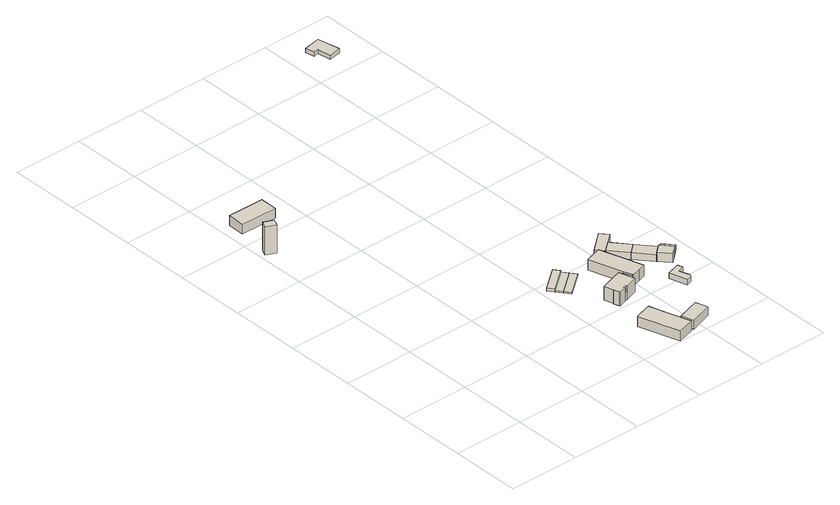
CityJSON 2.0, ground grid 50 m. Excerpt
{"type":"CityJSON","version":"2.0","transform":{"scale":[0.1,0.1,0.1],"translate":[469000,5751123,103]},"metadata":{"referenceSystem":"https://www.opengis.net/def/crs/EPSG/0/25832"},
"CityObjects":{
"building1":{"type":"Building","attributes":{"Gemeindeschluessel":"05754044","BezugspunktDach":"2000","function":"31001_2723","measuredHeight":21.65},"address":[{"country":"Germany","locality":"Verl","thoroughfareNumber":"26","thoroughfareName":"Menkeweg"}],"geometry":[{"type":"Solid","lod":"1","boundaries":[[[[0,1,2,3]],[[4,5,6,7]],[[4,7,3,2]],[[5,4,2,1]],[[6,5,1,0]],[[7,6,0,3]]]]}]},
"building2":{"type":"Building","attributes":{"Gemeindeschluessel":"05754044","BezugspunktDach":"2000","function":"31001_2721","measuredHeight":9.72},"address":[{"country":"Germany","locality":"Verl","thoroughfareNumber":"26","thoroughfareName":"Menkeweg"}],"geometry":[{"type":"Solid","lod":"1","boundaries":[[[[8,9,10,11]],[[12,13,14,15]],[[12,15,11,10]],[[13,12,10,9]],[[14,13,9,8]],[[15,14,8,11]]]]}]},
"building3":{"type":"Building","attributes":{"Gemeindeschluessel":"05754044","BezugspunktDach":"2000","function":"31001_2721","measuredHeight":9.59},"address":[{"country":"Germany","locality":"Verl","thoroughfareNumber":"59","thoroughfareName":"Eckardtsheimer Straße"}],"geometry":[{"type":"Solid","lod":"1","boundaries":[[[[16,17,18,19,20,21]],[[22,23,24,25,26,27]],[[22,27,21,20]],[[23,22,20,19]],[[24,23,19,18]],[[25,24,18,17]],[[26,25,17,16]],[[27,26,16,21]]]]}]},
"building4":{"type":"Building","attributes":{"Gemeindeschluessel":"05754044","BezugspunktDach":"2000","function":"51003_1201","measuredHeight":2.09},"address":[{"country":"Germany"}],"geometry":[{"type":"Solid","lod":"1","boundaries":[[[[28,29,30,31]],[[32,33,34,35]],[[32,35,31,30]],[[33,32,30,29]],[[34,33,29,28]],[[35,34,28,31]]]]}]},
"building5":{"type":"Building","attributes":{"Gemeindeschluessel":"05754044","BezugspunktDach":"2100","function":"51003_1201","measuredHeight":1.12},"address":[{"country":"Germany"}],"geometry":[{"type":"Solid","lod":"1","boundaries":[[[[36,37,38,39]],[[40,32,35,41]],[[40,41,39,38]],[[32,40,38,37]],[[35,32,37,36]],[[41,35,36,39]]]]}]},
"building6":{"type":"Building","attributes":{"Gemeindeschluessel":"05754044","BezugspunktDach":"2000","function":"51009_1610","measuredHeight":2.51},"address":[{"country":"Germany"}],"geometry":[{"type":"Solid","lod":"1","boundaries":[[[[42,43,44,45]],[[46,47,48,49]],[[46,49,45,44]],[[47,46,44,43]],[[48,47,43,42]],[[49,48,42,45]]]]}]},
"building7":{"type":"Building","attributes":{"Gemeindeschluessel":"05754044","BezugspunktDach":"2000","function":"51003_1201","measuredHeight":1.11},"address":[{"country":"Germany"}],"geometry":[{"type":"Solid","lod":"1","boundaries":[[[[39,38,50,51]],[[52,40,41,53]],[[52,53,51,50]],[[40,52,50,38]],[[41,40,38,39]],[[53,41,39,51]]]]}]},
"building8":{"type":"Building","attributes":{"Gemeindeschluessel":"05754044","function":"31001_1210"},"address":[{"country":"Germany","locality":"Verl","thoroughfareNumber":"59","thoroughfareName":"Eckardtsheimer Straße"}],"children":["building8-1","building8-2","building8-3","building8-4","building8-5"]},
"building8-1":{"type":"BuildingPart","attributes":{"BezugspunktDach":"2000","measuredHeight":12.72},"parents":["building8"],"geometry":[{"type":"Solid","lod":"1","boundaries":[[[[54,55,56,57,58,59,60,61,62,63,64,65,66,67,68]],[[69,70,71,72,73,74,75,76,77,78,79,80,81,82,83]],[[69,83,68,67]],[[70,69,67,66]],[[71,70,66,65]],[[72,71,65,64]],[[73,72,64,63]],[[74,73,63,62]],[[75,74,62,61]],[[76,75,61,60]],[[77,76,60,59]],[[78,77,59,58]],[[79,78,58,57]],[[80,79,57,56]],[[81,80,56,55]],[[82,81,55,54]],[[83,82,54,68]]]]}]},
"building8-2":{"type":"BuildingPart","attributes":{"BezugspunktDach":"2100","measuredHeight":6},"address":[{"country":"Germany","locality":"Verl","thoroughfareNumber":"59","thoroughfareName":"Eckardtsheimer Straße"}],"parents":["building8"],"geometry":[{"type":"Solid","lod":"1","boundaries":[[[[84,85,86,87]],[[88,89,90,91]],[[88,91,87,86]],[[89,88,86,85]],[[90,89,85,84]],[[91,90,84,87]]]]}]},
"building8-3":{"type":"BuildingPart","attributes":{"BezugspunktDach":"2000","measuredHeight":6.49},"address":[{"country":"Germany","locality":"Verl","thoroughfareNumber":"59","thoroughfareName":"Eckardtsheimer Straße"}],"parents":["building8"],"geometry":[{"type":"Solid","lod":"1","boundaries":[[[[92,93,94,95]],[[96,97,98,99]],[[96,99,95,94]],[[97,96,94,93]],[[98,97,93,92]],[[99,98,92,95]]]]}]},
"building8-4":{"type":"BuildingPart","attributes":{"BezugspunktDach":"2000","measuredHeight":6.87},"address":[{"country":"Germany","locality":"Verl","thoroughfareNumber":"59","thoroughfareName":"Eckardtsheimer Straße"}],"parents":["building8"],"geometry":[{"type":"Solid","lod":"1","boundaries":[[[[100,101,102,103,104,93,92,95,105,106]],[[107,108,109,110,111,112,113,114,115,116]],[[107,116,106,105]],[[108,107,105,95]],[[109,108,95,92]],[[110,109,92,93]],[[111,110,93,104]],[[112,111,104,103]],[[113,112,103,102]],[[114,113,102,101]],[[115,114,101,100]],[[116,115,100,106]]]]}]},
"building8-5":{"type":"BuildingPart","attributes":{"BezugspunktDach":"2000","measuredHeight":2.09},"address":[{"country":"Germany","locality":"Verl","thoroughfareNumber":"59","thoroughfareName":"Eckardtsheimer Straße"}],"parents":["building8"],"geometry":[{"type":"Solid","lod":"1","boundaries":[[[[117,118,119,120]],[[112,121,122,113]],[[112,113,120,119]],[[121,112,119,118]],[[122,121,118,117]],[[113,122,117,120]]]]}]},
"building9":{"type":"Building","attributes":{"Gemeindeschluessel":"05754044","BezugspunktDach":"2000","function":"31001_2721","measuredHeight":8.63},"address":[{"country":"Germany","locality":"Verl","thoroughfareNumber":"59","thoroughfareName":"Eckardtsheimer Straße"}],"geometry":[{"type":"Solid","lod":"1","boundaries":[[[[123,124,125,126]],[[127,128,129,130]],[[127,130,126,125]],[[128,127,125,124]],[[129,128,124,123]],[[130,129,123,126]]]]}]},
"building10":{"type":"Building","attributes":{"Gemeindeschluessel":"05754044","BezugspunktDach":"2000","function":"31001_2724","measuredHeight":10.91},"address":[{"country":"Germany","locality":"Verl","thoroughfareNumber":"59","thoroughfareName":"Eckardtsheimer Straße"}],"geometry":[{"type":"Solid","lod":"1","boundaries":[[[[131,132,133,134,135,136,137,138]],[[139,107,116,140,141,142,143,144]],[[139,144,138,137]],[[107,139,137,136]],[[116,107,136,135]],[[140,116,135,134]],[[141,140,134,133]],[[142,141,133,132]],[[143,142,132,131]],[[144,143,131,138]]]]}]},
"building11":{"type":"Building","attributes":{"Gemeindeschluessel":"05754044","BezugspunktDach":"2100","function":"31001_2723","measuredHeight":3.97},"address":[{"country":"Germany","locality":"Verl","thoroughfareNumber":"59","thoroughfareName":"Eckardtsheimer Straße"}],"geometry":[{"type":"Solid","lod":"1","boundaries":[[[[145,146,147,148,149,150,151]],[[152,153,154,155,156,157,158]],[[152,158,151,150]],[[153,152,150,149]],[[154,153,149,148]],[[155,154,148,147]],[[156,155,147,146]],[[157,156,146,145]],[[158,157,145,151]]]]}]},
"building12":{"type":"Building","attributes":{"Gemeindeschluessel":"05754044","BezugspunktDach":"2000","function":"31001_2724","measuredHeight":6.35},"address":[{"country":"Germany","locality":"Verl","thoroughfareNumber":"59","thoroughfareName":"Eckardtsheimer Straße"}],"geometry":[{"type":"Solid","lod":"1","boundaries":[[[[159,160,161,162,163,164,165,166]],[[167,168,169,170,171,172,173,174]],[[167,174,166,165]],[[168,167,165,164]],[[169,168,164,163]],[[170,169,163,162]],[[171,170,162,161]],[[172,171,161,160]],[[173,172,160,159]],[[174,173,159,166]]]]}]},
"building13":{"type":"Building","attributes":{"Gemeindeschluessel":"05754044","BezugspunktDach":"2000","function":"31001_2724","measuredHeight":6.45},"address":[{"country":"Germany","locality":"Verl","thoroughfareNumber":"59","thoroughfareName":"Eckardtsheimer Straße"}],"geometry":[{"type":"Solid","lod":"1","boundaries":[[[[175,176,177,178]],[[179,180,181,182]],[[179,182,178,177]],[[180,179,177,176]],[[181,180,176,175]],[[182,181,175,178]]]]}]},
"building14":{"type":"Building","attributes":{"Gemeindeschluessel":"05754044","BezugspunktDach":"2000","function":"31001_2724","measuredHeight":6.71},"address":[{"country":"Germany","locality":"Verl","thoroughfareNumber":"59","thoroughfareName":"Eckardtsheimer Straße"}],"geometry":[{"type":"Solid","lod":"1","boundaries":[[[[178,183,177,184,185,186,187,188,189,190]],[[191,192,193,194,195,196,197,198,199,200]],[[191,200,190,189]],[[192,191,189,188]],[[193,192,188,187]],[[194,193,187,186]],[[195,194,186,185]],[[196,195,185,184]],[[197,196,184,177]],[[198,197,177,183]],[[199,198,183,178]],[[200,199,178,190]]]]}]},
"building15":{"type":"Building","attributes":{"Gemeindeschluessel":"05754044","BezugspunktDach":"2000","function":"31001_2724","measuredHeight":8.02},"address":[{"country":"Germany","locality":"Verl","thoroughfareNumber":"59","thoroughfareName":"Eckardtsheimer Straße"}],"geometry":[{"type":"Solid","lod":"1","boundaries":[[[[201,202,203,204,205,206,207,208,209]],[[210,211,212,213,214,215,216,217,218]],[[210,218,209,208]],[[211,210,208,207]],[[212,211,207,206]],[[213,212,206,205]],[[214,213,205,204]],[[215,214,204,203]],[[216,215,203,202]],[[217,216,202,201]],[[218,217,201,209]]]]}]},
"building16":{"type":"Building","attributes":{"Gemeindeschluessel":"05754044","BezugspunktDach":"2000","function":"31001_2720","measuredHeight":4.34},"address":[{"country":"Germany","locality":"Verl","thoroughfareNumber":"59","thoroughfareName":"Eckardtsheimer Straße"}],"geometry":[{"type":"Solid","lod":"1","boundaries":[[[[219,220,221,222]],[[223,224,225,226]],[[223,226,222,221]],[[224,223,221,220]],[[225,224,220,219]],[[226,225,219,222]]]]}]},
"building17":{"type":"Building","attributes":{"Gemeindeschluessel":"05754044","BezugspunktDach":"2000","function":"31001_2723","measuredHeight":3.12},"address":[{"country":"Germany","locality":"Verl","thoroughfareNumber":"89","thoroughfareName":"Eckardtsheimer Straße"}],"geometry":[{"type":"Solid","lod":"1","boundaries":[[[[227,228,229,230,231,232]],[[233,234,235,236,237,238]],[[233,238,232,231]],[[234,233,231,230]],[[235,234,230,229]],[[236,235,229,228]],[[237,236,228,227]],[[238,237,227,232]]]]}]}
},
"vertices":[
[30,2372,233],[8,2323,233],[76,2292,233],[98,2341,233],[76,2292,27],[8,2323,27],[30,2372,27],[98,2341,27],
[53,2697,103],[52,2575,103],[312,2572,103],[313,2694,103],[312,2572,31],[52,2575,31],[53,2697,31],[313,2694,31],
[1344,275,76],[1335,304,76],[1327,331,76],[1207,294,76],[1297,3,76],[1417,40,76],[1297,3,2],[1207,294,2],[1327,331,2],[1335,304,2],[1344,275,2],[1417,40,2],
[1199,1055,30],[1042,933,30],[1073,891,30],[1230,1014,30],[1073,891,9],[1042,933,9],[1199,1055,9],[1230,1014,9],
[1230,1014,20],[1073,891,20],[1104,850,20],[1261,972,20],[1104,850,9],[1261,972,9],
[1382,318,27],[1335,304,27],[1344,275,27],[1391,289,27],[1344,275,5],[1335,304,5],[1382,318,5],[1391,289,5],
[1136,807,20],[1292,930,20],[1136,807,9],[1292,930,9],
[1433,580,106],[1422,614,106],[1416,635,106],[1401,684,106],[1237,633,106],[1259,565,106],[1255,564,106],[1268,525,106],[1271,526,106],[1273,521,106],[1321,536,106],[1318,544,106],[1345,552,106],[1347,544,106],[1435,572,106],[1347,544,6],[1345,552,6],[1318,544,6],[1321,536,6],[1273,521,6],[1271,526,6],[1268,525,6],[1255,564,6],[1259,565,6],[1237,633,6],[1401,684,6],[1416,635,6],[1422,614,6],[1433,580,6],[1435,572,6],
[1345,552,69],[1318,544,69],[1321,536,69],[1347,544,69],[1321,536,9],[1318,544,9],[1345,552,9],[1347,544,9],
[1445,644,76],[1416,635,76],[1422,614,76],[1451,623,76],[1422,614,11],[1416,635,11],[1445,644,11],[1451,623,11],
[1419,688,76],[1419,690,76],[1415,689,76],[1402,685,76],[1401,684,76],[1471,630,76],[1450,697,76],[1471,630,7],[1451,623,7],[1445,644,7],[1416,635,7],[1401,684,7],[1402,685,7],[1415,689,7],[1419,690,7],[1419,688,7],[1450,697,7],
[1410,706,28],[1397,702,28],[1402,685,28],[1415,689,28],[1397,702,7],[1410,706,7],
[1576,185,65],[1413,133,65],[1441,47,65],[1603,99,65],[1441,47,1],[1413,133,1],[1576,185,1],[1603,99,1],
[1587,663,87],[1491,968,87],[1434,951,87],[1377,933,87],[1450,697,87],[1471,630,87],[1472,627,87],[1529,645,87],[1472,627,7],[1377,933,7],[1434,951,7],[1491,968,7],[1587,663,7],[1529,645,7],
[1769,451,43],[1744,523,43],[1792,538,43],[1780,577,43],[1685,547,43],[1724,424,43],[1762,435,43],[1724,424,3],[1685,547,3],[1780,577,3],[1792,538,3],[1744,523,3],[1769,451,3],[1762,435,3],
[1615,1023,53],[1684,1081,53],[1661,1108,53],[1638,1135,53],[1501,1018,53],[1524,991,53],[1546,964,53],[1546,965,53],[1546,964,8],[1524,991,8],[1501,1018,8],[1638,1135,8],[1661,1108,8],[1684,1081,8],[1615,1023,8],[1546,965,8],
[1615,1023,57],[1546,965,57],[1646,846,57],[1715,905,57],[1646,846,9],[1546,965,9],[1615,1023,9],[1715,905,9],
[1681,876,57],[1748,726,57],[1752,729,57],[1750,731,57],[1781,757,57],[1812,783,57],[1814,781,57],[1817,784,57],[1814,781,7],[1812,783,7],[1781,757,7],[1750,731,7],[1752,729,7],[1748,726,7],[1646,846,7],[1681,876,7],[1715,905,7],[1817,784,7],
[1875,707,71],[1816,778,71],[1814,781,71],[1812,783,71],[1781,757,71],[1750,731,71],[1752,729,71],[1815,655,71],[1845,681,71],[1815,655,6],[1752,729,6],[1750,731,6],[1781,757,6],[1812,783,6],[1814,781,6],[1816,778,6],[1875,707,6],[1845,681,6],
[1856,812,45],[1816,778,45],[1875,707,45],[1915,741,45],[1875,707,7],[1816,778,7],[1856,812,7],[1915,741,7],
[1607,3756,73],[1621,3691,73],[1657,3698,73],[1672,3601,73],[1759,3619,73],[1728,3780,73],[1759,3619,42],[1672,3601,42],[1657,3698,42],[1621,3691,42],[1607,3756,42],[1728,3780,42]
]}
